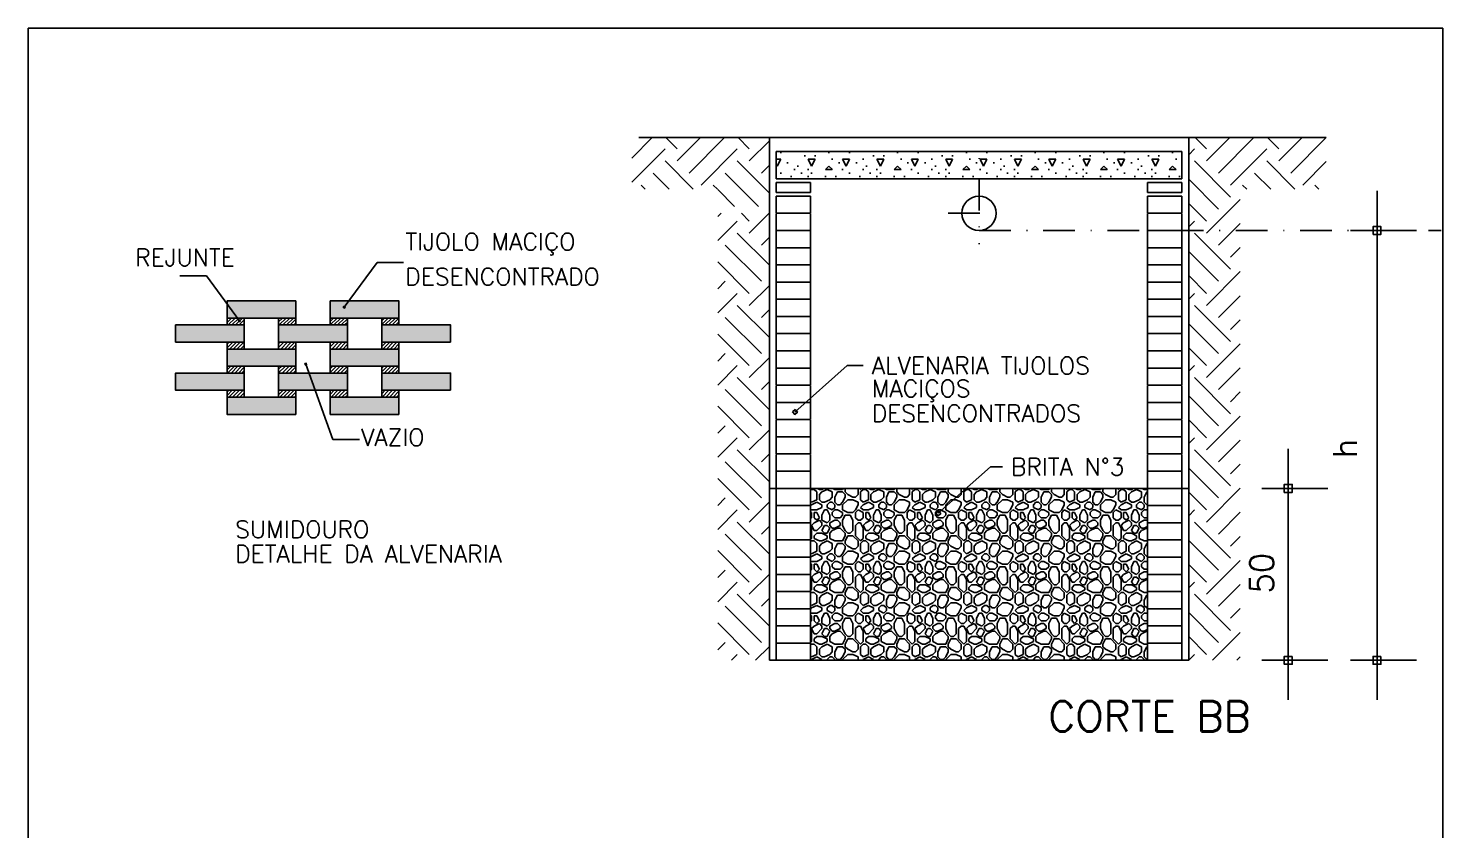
# Model space of a CAD drawing. Extents: x -2132 to -1330, y 3465 to 3713.
# Drawn here: x -1923 to -1744.6, y 3611.9 to 3713 of the extents above; entities that cross this region are included whole.
import ezdxf
from ezdxf.enums import TextEntityAlignment as Align

# ---------------------------------------------------------------- set-up
doc = ezdxf.new("R2010")
doc.units = 0
doc.header["$LTSCALE"] = 8
doc.header["$MEASUREMENT"] = 0
doc.linetypes.add('DASHDOT', pattern=[1, 0.5, -0.25, 0, -0.25])
doc.layers.get('0').update_dxf_attribs({"linetype": 'CONTINUOUS'})
doc.layers.get('DEFPOINTS').update_dxf_attribs({"linetype": 'CONTINUOUS'})
for name, color, linetype in [('EIXOS', 4, 'DASHDOT'), ('ESPEC', 2, 'CONTINUOUS'), ('ESTRUT', 12, 'CONTINUOUS'), ('HACHURA', 13, 'CONTINUOUS'), ('LINHAS', 7, 'CONTINUOUS'), ('LINVISTA', 13, 'CONTINUOUS'), ('PAREDE', 6, 'CONTINUOUS'), ('REG120-160', 4, 'CONTINUOUS'), ('SOLIDO', 254, 'CONTINUOUS'), ('TERRENO', 4, 'CONTINUOUS')]:
    doc.layers.add(name, color=color, linetype=linetype)
doc.styles.add('REGUA140', font='simplex.shx')
doc.styles.add('REGUA80', font='simplex.shx')
pattern_1 = [(45, (-2450.59286, 2118.67114), (-0.229985066, 0.229985066), [])]

# ---------------------------------------------------------------- blocks, each defined once
blk = doc.blocks.new('INDPONTO')
at = {"color": 4, "linetype": 'ByBlock'}
blk.add_lwpolyline([(-0.2, 0.2), (0.2, 0.2), (0.2, -0.2), (-0.2, -0.2)], close=True, dxfattribs=at)
blk = doc.blocks.new('COTAPT')
at = {"color": 0, "linetype": 'ByBlock'}
blk.add_line((0, 0), (200, 0), dxfattribs=at)
at = {"color": 6, "linetype": 'ByBlock'}
blk.add_lwpolyline([(-20, 20), (20, 20), (20, -20), (-20, -20)], close=True, dxfattribs=at)

msp = doc.modelspace()

# ---------------------------------------------------------------- hatches: boundary and pattern name
at = {"layer": 'HACHURA'}
h = msp.add_hatch(dxfattribs=at)
h.set_pattern_fill('SOLO1', color=256, scale=15.17824, style=0)
h.set_pattern_definition([(45, (-2077.98, 2475.898), (8e-16, 9.106944), [6.43958, -6.43958]), (45, (-2076.462, 2474.38), (8e-16, 9.106944), [6.43958, -6.43958]), (45, (-2074.944, 2472.8625), (8e-16, 9.106944), [6.43958, -6.43958]), (315, (-2073.4264, 2472.8625), (9.106944, -3e-15), [6.43958, -6.43958]), (315, (-2071.9085, 2474.38), (9.106944, -3e-15), [6.43958, -6.43958]), (315, (-2070.391, 2475.898), (9.106944, -3e-15), [6.43958, -6.43958])])
h.paths.add_polyline_path([(-1846.906, 3699.177), (-1846.906, 3692.672), (-1836.064, 3692.672), (-1836.064, 3690.503), (-1829.559, 3690.503), (-1829.559, 3699.177)])
h.paths.add_polyline_path([(-1829.559, 3689.636), (-1836.064, 3689.636), (-1836.064, 3633.26), (-1829.559, 3633.26)])
h = msp.add_hatch(dxfattribs=at)
h.set_pattern_fill('SOLO1', color=256, scale=15.17824, style=0)
h.set_pattern_definition([(45, (-2120.479, 2475.898), (8e-16, 9.106944), [6.43958, -6.43958]), (45, (-2118.961, 2474.38), (8e-16, 9.106944), [6.43958, -6.43958]), (45, (-2117.443, 2472.8625), (8e-16, 9.106944), [6.43958, -6.43958]), (315, (-2115.9254, 2472.8625), (9.106944, -3e-15), [6.43958, -6.43958]), (315, (-2114.4076, 2474.38), (9.106944, -3e-15), [6.43958, -6.43958]), (315, (-2112.89, 2475.898), (9.106944, -3e-15), [6.43958, -6.43958])])
h.paths.add_polyline_path([(-1759.306, 3692.672), (-1770.147, 3692.672), (-1770.147, 3633.26), (-1776.652, 3633.26), (-1776.652, 3699.177), (-1759.306, 3699.177)])
h = msp.add_hatch(dxfattribs=at)
h.set_pattern_fill('CONCRETO', color=256, scale=8.67328, style=0)
h.set_pattern_definition([(45, (-2232.7394, 2469.61), (0, 8.67332), [1.226575, -2.453237, 0.613288, -3.679726, 1.226575, -3.066469]), (135, (-2227.102, 2470.0436), (-8.67332, 0), [1.226584, -1.839863, 0.613288, -3.066438, 1.226584, -4.293114]), (63.43495, (-2234.0404, 2468.309), (4e-10, 8.67328), [0.969673, -3.878691, 0.969673, -3.878986]), (116.56505, (-2234.0404, 2468.309), (-3e-09, 8.67328), [0.969673, -3.878691, 0.969673, -3.878986]), (0, (-2234.04, 2469.176), (0, 8.67328), [0.433664, -3.469312, 0.867328, -3.469312, 0.433664]), (0, (-2234.04, 2470.477), (0, 8.67328), [-1.300992, 0.867328, -3.469312, 0, -3.035648, 0]), (0, (-2234.04, 2470.911), (0, 8.67328), [-3.469312, 0, -2.601984, 0.867328, -1.734656, 0]), (0, (-2234.04, 2472.212), (0, 8.67328), [-1.734656, 0, -2.16832, 0.867328, -3.902976, 0]), (0, (-2234.04, 2473.513), (0, 8.67328), [-1.734656, 0.867328, -3.469312, 0.867328, -1.734656, 0]), (0, (-2234.04, 2475.681), (0, 8.67328), [-1.300992, 0.867328, -1.734656, 0, -4.770304, 0]), (0, (-2234.04, 2476.115), (0, 8.67328), [-1.734656, 0, -5.203968, 0.867328, -0.867328, 0]), (90, (-2233.607, 2470.044), (-8.67328, 5e-16), [-2.601984, 0, -2.601984, 0, -3.469312, 0]), (90, (-2232.739, 2468.309), (-8.67328, 5e-16), [-1.300992, 0.867328, -3.469312, 0, -3.035648, 0]), (90, (-2231.872, 2468.309), (-8.67328, 5e-16), [-3.469312, 0, -3.035648, 0.867328, -1.300992, 0]), (90, (-2227.102, 2468.309), (-8.67328, 5e-16), [-1.734656, 0.867328, -4.33664, 0.867328, -0.867328, 0]), (90, (-2233.173, 2469.176), (-8.67328, 5e-16), [-2.601984, 0, -3.035648, 0, -3.035648, 0]), (90, (-2232.306, 2469.176), (-8.67328, 5e-16), [-2.16832, 0, -4.770304, 0, -1.734656, 0]), (90, (-2231.438, 2469.61), (-8.67328, 5e-16), [-4.33664, 0, -1.300992, 0, -3.035648, 0]), (90, (-2231.005, 2468.743), (-8.67328, 5e-16), [-3.902976, 0, -1.734656, 0, -2.16832, 0]), (90, (-2230.137, 2470.044), (-8.67328, 5e-16), [-3.469312, 0, -1.300992, 0, -3.469312, 0]), (90, (-2229.704, 2470.477), (-8.67328, 5e-16), [-3.902976, 0, -1.734656, 0, -3.035648, 0]), (90, (-2229.27, 2468.309), (-8.67328, 5e-16), [-5.203968, 0, -2.16832, 0, -1.300992, 0]), (90, (-2228.836, 2469.61), (-8.67328, 5e-16), [-1.734656, 0, -3.469312, 0, -3.469312, 0]), (90, (-2228.403, 2469.176), (-8.67328, 5e-16), [-3.902976, 0, -2.16832, 0, -2.601984, 0]), (90, (-2227.969, 2468.743), (-8.67328, 5e-16), [-3.469312, 0, -2.601984, 0, -2.601984, 0]), (90, (-2227.102, 2469.176), (-8.67328, 5e-16), [-2.601984, 0, -2.601984, 0, -3.469312, 0]), (90, (-2226.2344, 2469.61), (-8.67328, 5e-16), [-3.469312, 0, -1.734656, 0, -3.469312, 0]), (90, (-2225.801, 2470.044), (-8.67328, 5e-16), [-1.300992, 0, -5.203968, 0, -2.16832, 0])])
h.paths.add_polyline_path([(-1777.519, 3693.973), (-1777.519, 3697.442), (-1828.692, 3697.442), (-1828.692, 3693.973)])
h = msp.add_hatch(dxfattribs=at)
h.set_pattern_fill('_U', color=256, scale=0.325248, angle=45, style=0, pattern_type=0)
h.set_pattern_definition(pattern_1)
h.paths.add_polyline_path([(-1895.798, 3675.553), (-1895.798, 3676.42), (-1897.967, 3676.42), (-1897.967, 3675.553)])
h = msp.add_hatch(dxfattribs=at)
h.set_pattern_fill('_U', color=256, scale=0.325248, angle=45, style=0, pattern_type=0)
h.set_pattern_definition(pattern_1)
h.paths.add_polyline_path([(-1891.462, 3675.553), (-1889.293, 3675.553), (-1889.293, 3676.42), (-1891.462, 3676.42)])
h = msp.add_hatch(dxfattribs=at)
h.set_pattern_fill('_U', color=256, scale=0.325248, angle=45, style=0, pattern_type=0)
h.set_pattern_definition(pattern_1)
h.paths.add_polyline_path([(-1882.789, 3675.553), (-1882.789, 3676.42), (-1884.957, 3676.42), (-1884.957, 3675.553)])
h = msp.add_hatch(dxfattribs=at)
h.set_pattern_fill('_U', color=256, scale=0.325248, angle=45, style=0, pattern_type=0)
h.set_pattern_definition(pattern_1)
h.paths.add_polyline_path([(-1876.284, 3675.553), (-1876.284, 3676.42), (-1878.452, 3676.42), (-1878.452, 3675.553)])
h = msp.add_hatch(dxfattribs=at)
h.set_pattern_fill('_U', color=256, scale=0.325248, angle=45, style=0, pattern_type=0)
h.set_pattern_definition(pattern_1)
h.paths.add_polyline_path([(-1895.798, 3672.517), (-1895.798, 3673.385), (-1897.967, 3673.385), (-1897.967, 3672.517)])
h = msp.add_hatch(dxfattribs=at)
h.set_pattern_fill('_U', color=256, scale=0.325248, angle=45, style=0, pattern_type=0)
h.set_pattern_definition(pattern_1)
h.paths.add_polyline_path([(-1889.293, 3672.517), (-1889.293, 3673.385), (-1891.462, 3673.385), (-1891.462, 3672.517)])
h = msp.add_hatch(dxfattribs=at)
h.set_pattern_fill('_U', color=256, scale=0.325248, angle=45, style=0, pattern_type=0)
h.set_pattern_definition(pattern_1)
h.paths.add_polyline_path([(-1882.789, 3672.517), (-1882.789, 3673.385), (-1884.957, 3673.385), (-1884.957, 3672.517)])
h = msp.add_hatch(dxfattribs=at)
h.set_pattern_fill('_U', color=256, scale=0.325248, angle=45, style=0, pattern_type=0)
h.set_pattern_definition(pattern_1)
h.paths.add_polyline_path([(-1876.284, 3672.517), (-1876.284, 3673.385), (-1878.452, 3673.385), (-1878.452, 3672.517)])
h = msp.add_hatch(dxfattribs=at)
h.set_pattern_fill('_U', color=256, scale=0.325248, angle=45, style=0, pattern_type=0)
h.set_pattern_definition(pattern_1)
h.paths.add_polyline_path([(-1895.798, 3669.482), (-1895.798, 3670.349), (-1897.967, 3670.349), (-1897.967, 3669.482)])
h = msp.add_hatch(dxfattribs=at)
h.set_pattern_fill('_U', color=256, scale=0.325248, angle=45, style=0, pattern_type=0)
h.set_pattern_definition(pattern_1)
h.paths.add_polyline_path([(-1889.293, 3669.482), (-1889.293, 3670.349), (-1891.462, 3670.349), (-1891.462, 3669.482)])
h = msp.add_hatch(dxfattribs=at)
h.set_pattern_fill('_U', color=256, scale=0.325248, angle=45, style=0, pattern_type=0)
h.set_pattern_definition(pattern_1)
h.paths.add_polyline_path([(-1882.789, 3669.482), (-1882.789, 3670.349), (-1884.957, 3670.349), (-1884.957, 3669.482)])
h = msp.add_hatch(dxfattribs=at)
h.set_pattern_fill('_U', color=256, scale=0.325248, angle=45, style=0, pattern_type=0)
h.set_pattern_definition(pattern_1)
h.paths.add_polyline_path([(-1876.284, 3669.482), (-1876.284, 3670.349), (-1878.452, 3670.349), (-1878.452, 3669.482)])
h = msp.add_hatch(dxfattribs=at)
h.set_pattern_fill('_U', color=256, scale=0.325248, angle=45, style=0, pattern_type=0)
h.set_pattern_definition(pattern_1)
h.paths.add_polyline_path([(-1895.798, 3666.446), (-1895.798, 3667.313), (-1897.967, 3667.313), (-1897.967, 3666.446)])
h = msp.add_hatch(dxfattribs=at)
h.set_pattern_fill('_U', color=256, scale=0.325248, angle=45, style=0, pattern_type=0)
h.set_pattern_definition(pattern_1)
h.paths.add_polyline_path([(-1889.293, 3666.446), (-1889.293, 3667.313), (-1891.462, 3667.313), (-1891.462, 3666.446)])
h = msp.add_hatch(dxfattribs=at)
h.set_pattern_fill('_U', color=256, scale=0.325248, angle=45, style=0, pattern_type=0)
h.set_pattern_definition(pattern_1)
h.paths.add_polyline_path([(-1882.789, 3666.446), (-1882.789, 3667.313), (-1884.957, 3667.313), (-1884.957, 3666.446)])
h = msp.add_hatch(dxfattribs=at)
h.set_pattern_fill('_U', color=256, scale=0.325248, angle=45, style=0, pattern_type=0)
h.set_pattern_definition(pattern_1)
h.paths.add_polyline_path([(-1876.284, 3666.446), (-1876.284, 3667.313), (-1878.452, 3667.313), (-1878.452, 3666.446)])
h = msp.add_hatch(dxfattribs=at)
h.set_pattern_fill('AGREGADO', color=256, scale=6.50496, style=0)
h.set_pattern_definition([(0, (-2234.0404, 2468.309), (6.50496, 6.50496), [0.650496, -0.975744, 0.325248, -0.975744, 0.325248, -3.25248]), (0, (-2230.788, 2468.9595), (6.50496, 6.50496), [0.325248, -6.179712]), (0, (-2232.7394, 2469.285), (6.50496, 6.50496), [0.325248, -0.650496, 0.325248, -5.203968]), (0, (-2229.487, 2469.61), (6.50496, 6.50496), [0.650496, -5.854464]), (0, (-2228.8364, 2469.935), (6.50496, 6.50496), [0.325248, -6.179712]), (0, (-2230.788, 2470.586), (6.50496, 6.50496), [0.650496, -5.854464]), (0, (-2234.0404, 2470.911), (6.50496, 6.50496), [0.325248, -0.650496, 0.325248, -1.62624, 0.975744, -2.601984]), (0, (-2229.487, 2471.5615), (6.50496, 6.50496), [0.650496, -5.854464]), (0, (-2233.39, 2471.887), (6.50496, 6.50496), [0.650496, -0.325248, 0.325248, -2.601984, 0.325248, -2.276736]), (0, (-2233.715, 2472.212), (6.50496, 6.50496), [0.325248, -6.179712]), (0, (-2231.4384, 2472.537), (6.50496, 6.50496), [0.325248, -0.325248, 0.325248, -5.529216]), (0, (-2232.414, 2472.8625), (6.50496, 6.50496), [0.325248, -6.179712]), (0, (-2228.186, 2473.188), (6.50496, 6.50496), [0.325248, -6.179712]), (0, (-2231.113, 2473.513), (6.50496, 6.50496), [0.325248, -2.601984, 0.325248, -3.25248]), (0, (-2231.113, 2473.838), (6.50496, 6.50496), [0.650496, -5.854464]), (0, (-2229.812, 2474.1635), (6.50496, 6.50496), [0.650496, -5.854464]), (0, (-2233.715, 2474.489), (6.50496, 6.50496), [0.325248, -3.902976, 0.650496, -1.62624]), (90, (-2234.0404, 2471.236), (-6.50496, 6.50496), [1.300992, -1.300992, 0.650496, -3.25248]), (90, (-2233.715, 2471.236), (-6.50496, 6.50496), [0.325248, -2.276736, 0.650496, -3.25248]), (90, (-2233.39, 2469.61), (-6.50496, 6.50496), [0.975744, -5.529216]), (90, (-2233.0647, 2469.61), (-6.50496, 6.50496), [0.650496, -5.854464]), (90, (-2232.7394, 2468.634), (-6.50496, 6.50496), [0.325248, -3.902976, 0.325248, -0.325248, 0.650496, -0.975744]), (90, (-2232.089, 2468.634), (-6.50496, 6.50496), [0.325248, -2.276736, 0.325248, -3.577728]), (90, (-2231.7637, 2471.236), (-6.50496, 6.50496), [0.650496, -0.975744, 0.325248, -0.325248, 0.650496, -3.577728]), (90, (-2231.4384, 2469.935), (-6.50496, 6.50496), [0.650496, -3.577728, 0.325248, -1.951488]), (90, (-2231.113, 2468.634), (-6.50496, 6.50496), [0.325248, -0.325248, 0.650496, -5.203968]), (90, (-2230.4627, 2472.8625), (-6.50496, 6.50496), [0.325248, -6.179712]), (90, (-2230.1374, 2472.8625), (-6.50496, 6.50496), [0.650496, -0.650496, 0.325248, -0.325248, 0.650496, -3.902976]), (90, (-2229.812, 2469.935), (-6.50496, 6.50496), [0.325248, -0.325248, 0.325248, -0.650496, 0.325248, -4.553472]), (90, (-2228.8364, 2472.212), (-6.50496, 6.50496), [1.300992, -5.203968]), (90, (-2228.511, 2471.5615), (-6.50496, 6.50496), [1.300992, -0.975744, 0.650496, -3.577728]), (90, (-2228.186, 2468.9595), (-6.50496, 6.50496), [0.325248, -0.975744, 0.650496, -4.553472]), (90, (-2227.861, 2469.61), (-6.50496, 6.50496), [0.975744, -5.529216]), (45, (-2231.4384, 2468.309), (4e-16, 6.50496), [0.459966, -8.739437]), (45, (-2227.8607, 2468.6342), (4e-16, 6.50496), [0.459966, -7.819505, 0.459966, -0.459966]), (45, (-2232.089, 2468.9595), (4e-16, 6.50496), [0.459966, -3.679726, 0.459966, -4.599745]), (45, (-2230.4627, 2468.9595), (4e-16, 6.50496), [0.459966, -7.35954, 0.459966, -0.919931]), (45, (-2230.1374, 2468.9595), (4e-16, 6.50496), [0.919931, -3.679726, 0.919931, -3.679814]), (45, (-2231.7637, 2469.61), (4e-16, 6.50496), [0.459901, -4.139757, 0.459901, -0.459901, 0.459901, -3.220043]), (45, (-2228.511, 2469.9352), (4e-16, 6.50496), [0.459966, -0.459966, 0.459966, -7.819505]), (45, (-2233.0647, 2470.2605), (4e-16, 6.50496), [0.459966, -5.519589, 0.459966, -2.759883]), (45, (-2227.8607, 2470.911), (4e-16, 6.50496), [0.459901, -0.459901, 0.459901, -1.839863, 0.459901, -5.519937]), (45, (-2231.7637, 2471.8867), (4e-16, 6.50496), [0.459966, -8.739437]), (45, (-2233.39, 2472.212), (4e-16, 6.50496), [0.919938, -8.279465]), (45, (-2234.0404, 2472.8625), (4e-16, 6.50496), [0.459966, -0.459966, 0.459966, -7.819505]), (45, (-2230.4627, 2473.838), (4e-16, 6.50496), [0.459966, -8.739437]), (45, (-2228.511, 2474.4887), (4e-16, 6.50496), [0.459966, -8.739437]), (135, (-2231.113, 2468.9595), (4e-16, 6.50496), [0.459966, -8.739437]), (135, (-2230.788, 2468.9595), (4e-16, 6.50496), [0.459966, -8.739437]), (135, (-2232.7394, 2469.2847), (4e-16, 6.50496), [0.459966, -1.839863, 0.919931, -5.979643]), (135, (-2234.0404, 2469.2847), (4e-16, 6.50496), [0.459966, -8.739437]), (135, (-2229.812, 2470.2605), (4e-16, 6.50496), [0.459966, -3.679761, 0.459966, -4.59971]), (135, (-2229.487, 2470.2605), (4e-16, 6.50496), [0.459901, -2.760055, 0.459901, -2.759404, 0.459901, -2.300242]), (135, (-2233.39, 2470.5857), (4e-16, 6.50496), [0.459966, -8.739437]), (135, (-2228.186, 2470.911), (4e-16, 6.50496), [0.919801, -2.299829, 0.459901, -0.459901, 0.459901, -4.600071]), (135, (-2232.414, 2471.8867), (4e-16, 6.50496), [0.459966, -8.739437]), (135, (-2229.812, 2471.8867), (4e-16, 6.50496), [0.919938, -8.279465]), (135, (-2229.487, 2471.8867), (4e-16, 6.50496), [0.459966, -8.739437]), (135, (-2231.4384, 2472.537), (4e-16, 6.50496), [0.459966, -8.739437]), (135, (-2233.39, 2473.513), (4e-16, 6.50496), [0.459966, -8.739437]), (135, (-2228.186, 2473.513), (4e-16, 6.50496), [0.459966, -8.739437]), (26.56505, (-2233.39, 2468.309), (6.50496, 3e-09), [0.727255, -13.818278]), (26.56505, (-2234.0404, 2468.9595), (6.50496, 3e-09), [0.727255, -13.818278]), (26.56505, (-2234.0404, 2469.2847), (6.50496, 3e-09), [0.727255, -13.818278]), (26.56505, (-2232.4142, 2469.2847), (6.50496, 3e-09), [0.727255, -13.818278]), (26.56505, (-2232.7394, 2470.5857), (6.50496, 3e-09), [0.727255, -13.818278]), (26.56505, (-2232.7394, 2470.911), (6.50496, 3e-09), [0.727255, -13.818278]), (26.56505, (-2231.4384, 2472.212), (6.50496, 3e-09), [0.727255, -13.818278]), (26.56505, (-2231.1132, 2472.5372), (6.50496, 3e-09), [0.727255, -13.818278]), (26.56505, (-2233.7151, 2473.1877), (6.50496, 3e-09), [0.727255, -13.818278]), (26.56505, (-2231.7637, 2473.1877), (6.50496, 3e-09), [0.727255, -13.818278]), (63.43495, (-2228.5112, 2468.309), (3e-10, 6.50496), [0.727255, -13.818278]), (63.43495, (-2230.1374, 2469.2847), (3e-10, 6.50496), [0.727255, -13.818278]), (63.43495, (-2231.1132, 2469.9352), (3e-10, 6.50496), [0.727255, -13.818278]), (63.43495, (-2230.1374, 2470.911), (3e-10, 6.50496), [0.727255, -13.818278]), (63.43495, (-2229.8122, 2470.911), (3e-10, 6.50496), [0.727255, -13.818278]), (63.43495, (-2232.089, 2471.8867), (3e-10, 6.50496), [0.727255, -13.818278]), (63.43495, (-2232.7394, 2472.212), (3e-10, 6.50496), [0.727255, -13.818278]), (63.43495, (-2230.1374, 2473.513), (3e-10, 6.50496), [0.727255, -13.818278]), (63.43495, (-2232.7394, 2474.1635), (3e-10, 6.50496), [0.727255, -13.818278]), (116.56505, (-2233.7151, 2472.212), (-3e-09, 6.50496), [0.727255, -13.818278]), (116.56505, (-2229.8122, 2472.212), (-3e-09, 6.50496), [0.727255, -13.818278]), (116.56505, (-2234.0404, 2472.5372), (-3e-09, 6.50496), [0.727255, -13.818278]), (116.56505, (-2228.8364, 2473.513), (-3e-09, 6.50496), [0.727255, -13.818278]), (116.56505, (-2233.0647, 2473.8382), (-3e-09, 6.50496), [0.727255, -13.818278]), (116.56505, (-2231.7637, 2474.1635), (-3e-09, 6.50496), [0.727255, -13.818278]), (153.43495, (-2231.4384, 2468.309), (-6.50496, 3e-09), [0.727255, -13.818278]), (153.43495, (-2232.7394, 2468.9595), (-6.50496, 3e-09), [0.727255, -13.818278]), (153.43495, (-2228.186, 2469.2847), (-6.50496, 3e-09), [0.727255, -13.818278]), (153.43495, (-2228.8364, 2469.9352), (-6.50496, 3e-09), [0.727255, -13.818278]), (153.43495, (-2231.4384, 2470.5857), (-6.50496, 3e-09), [0.727255, -13.818278]), (153.43495, (-2233.0647, 2470.911), (-6.50496, 3e-09), [0.727255, -13.818278]), (153.43495, (-2231.1132, 2470.911), (-6.50496, 3e-09), [0.727255, -13.818278]), (153.43495, (-2232.089, 2471.5615), (-6.50496, 3e-09), [0.727255, -13.818278]), (153.43495, (-2232.089, 2473.1877), (-6.50496, 3e-09), [0.727255, -13.818278]), (153.43495, (-2234.0404, 2474.4887), (-6.50496, 3e-09), [0.727255, -13.818278]), (153.43495, (-2230.1374, 2474.4887), (-6.50496, 3e-09), [0.727255, -13.818278]), (153.43495, (-2229.487, 2474.4887), (-6.50496, 3e-09), [0.727255, -13.818278])])
h.paths.add_polyline_path([(-1824.355, 3639.765), (-1824.355, 3637.596), (-1824.355, 3635.428), (-1824.355, 3633.26), (-1781.856, 3633.26), (-1781.856, 3635.428), (-1781.856, 3637.596), (-1781.856, 3639.765), (-1781.856, 3641.933), (-1781.856, 3644.101), (-1781.856, 3646.27), (-1781.856, 3648.438), (-1781.856, 3650.606), (-1781.856, 3652.775), (-1781.856, 3654.943), (-1804.711, 3654.943), (-1808.08, 3651.95), (-1807.937, 3651.788), (-1808.261, 3651.5), (-1808.549, 3651.824), (-1808.224, 3652.112), (-1808.08, 3651.95), (-1804.711, 3654.943), (-1824.355, 3654.943), (-1824.355, 3652.712), (-1824.355, 3650.606), (-1824.355, 3648.438), (-1824.355, 3646.27), (-1824.355, 3644.101), (-1824.355, 3641.933)])
at = {"layer": 'SOLIDO'}
for points in [[(-1889.293, 3676.42), (-1897.967, 3676.42), (-1897.967, 3678.589), (-1889.293, 3678.589)], [(-1876.284, 3676.42), (-1884.957, 3676.42), (-1884.957, 3678.589), (-1876.284, 3678.589)], [(-1895.798, 3673.385), (-1904.472, 3673.385), (-1904.472, 3675.553), (-1895.798, 3675.553)], [(-1882.789, 3673.385), (-1891.462, 3673.385), (-1891.462, 3675.553), (-1882.789, 3675.553)], [(-1869.779, 3673.385), (-1878.452, 3673.385), (-1878.452, 3675.553), (-1869.779, 3675.553)], [(-1889.293, 3670.349), (-1897.967, 3670.349), (-1897.967, 3672.517), (-1889.293, 3672.517)], [(-1876.284, 3670.349), (-1884.957, 3670.349), (-1884.957, 3672.517), (-1876.284, 3672.517)], [(-1895.798, 3667.313), (-1904.472, 3667.313), (-1904.472, 3669.482), (-1895.798, 3669.482)], [(-1882.789, 3667.313), (-1891.462, 3667.313), (-1891.462, 3669.482), (-1882.789, 3669.482)], [(-1869.779, 3667.313), (-1878.452, 3667.313), (-1878.452, 3669.482), (-1869.779, 3669.482)], [(-1889.293, 3664.278), (-1897.967, 3664.278), (-1897.967, 3666.446), (-1889.293, 3666.446)], [(-1876.284, 3664.278), (-1884.957, 3664.278), (-1884.957, 3666.446), (-1876.284, 3666.446)]]:
    msp.add_hatch(color=256, dxfattribs=at).paths.add_polyline_path(points)

# ---------------------------------------------------------------- linework, layer by layer
for p, q in [((-1829.559, 3699.177), (-1776.652, 3699.177)), ((-1829.559, 3633.26), (-1776.652, 3633.26))]:
    msp.add_line(p, q)
at = {"color": 0, "linetype": 'ByBlock'}
for p, q in [((-1756.242, 3687.468), (-1747.901, 3687.468)), ((-1752.901, 3633.285), (-1752.901, 3687.443)), ((-1767.44, 3654.943), (-1759.098, 3654.943)), ((-1764.098, 3633.285), (-1764.098, 3654.918)), ((-1767.44, 3633.26), (-1759.098, 3633.26)), ((-1756.242, 3633.26), (-1747.901, 3633.26))]:
    msp.add_line(p, q, dxfattribs=at)
msp.add_circle((-1803.106, 3689.636), 2.168)
at = {"layer": 'DEFPOINTS', "color": 0, "linetype": 'ByBlock'}
for p in [(-1763.742, 3687.468), (-1752.901, 3687.468), (-1774.94, 3654.943), (-1764.098, 3654.943), (-1774.94, 3633.26), (-1763.742, 3633.26)]:
    msp.add_point(p, dxfattribs=at)
at = {"layer": 'EIXOS'}
for p, q in [((-1803.106, 3696.581), (-1803.106, 3696.504)), ((-1803.106, 3693.973), (-1803.106, 3685.733)), ((-1807.009, 3689.636), (-1799.203, 3689.636)), ((-1803.106, 3687.468), (-1744.825, 3687.468))]:
    msp.add_line(p, q, dxfattribs=at)
at = {"layer": 'ESPEC'}
for p, q in [((-1883.194, 3677.778), (-1879.051, 3683.443)), ((-1879.051, 3683.443), (-1875.693, 3683.443)), ((-1900.563, 3681.739), (-1903.92, 3681.739)), ((-1896.419, 3676.074), (-1900.563, 3681.739)), ((-1888.047, 3670.613), (-1884.626, 3661.09)), ((-1826.33, 3664.569), (-1819.73, 3670.432)), ((-1819.73, 3670.432), (-1817.713, 3670.432)), ((-1884.626, 3661.09), (-1881.268, 3661.09)), ((-1808.243, 3651.806), (-1801.642, 3657.668)), ((-1801.642, 3657.668), (-1800.159, 3657.668))]:
    msp.add_line(p, q, dxfattribs=at)
at = {"layer": 'ESTRUT'}
for p, q in [((-1828.692, 3693.973), (-1828.692, 3697.442)), ((-1828.692, 3697.442), (-1777.519, 3697.442)), ((-1777.519, 3693.973), (-1777.519, 3697.442)), ((-1828.692, 3693.973), (-1777.519, 3693.973))]:
    msp.add_line(p, q, dxfattribs=at)
at = {"layer": 'LINHAS'}
for points in [[(-1897.967, 3675.553), (-1895.798, 3675.553), (-1895.798, 3676.42), (-1897.967, 3676.42)], [(-1891.462, 3675.553), (-1889.293, 3675.553), (-1889.293, 3676.42), (-1891.462, 3676.42)], [(-1884.957, 3675.553), (-1882.789, 3675.553), (-1882.789, 3676.42), (-1884.957, 3676.42)], [(-1878.452, 3675.553), (-1876.284, 3675.553), (-1876.284, 3676.42), (-1878.452, 3676.42)], [(-1897.967, 3672.517), (-1895.798, 3672.517), (-1895.798, 3673.385), (-1897.967, 3673.385)], [(-1891.462, 3672.517), (-1889.293, 3672.517), (-1889.293, 3673.385), (-1891.462, 3673.385)], [(-1884.957, 3672.517), (-1882.789, 3672.517), (-1882.789, 3673.385), (-1884.957, 3673.385)], [(-1878.452, 3672.517), (-1876.284, 3672.517), (-1876.284, 3673.385), (-1878.452, 3673.385)], [(-1897.967, 3669.482), (-1895.798, 3669.482), (-1895.798, 3670.349), (-1897.967, 3670.349)], [(-1891.462, 3669.482), (-1889.293, 3669.482), (-1889.293, 3670.349), (-1891.462, 3670.349)], [(-1884.957, 3669.482), (-1882.789, 3669.482), (-1882.789, 3670.349), (-1884.957, 3670.349)], [(-1878.452, 3669.482), (-1876.284, 3669.482), (-1876.284, 3670.349), (-1878.452, 3670.349)], [(-1897.967, 3666.446), (-1895.798, 3666.446), (-1895.798, 3667.313), (-1897.967, 3667.313)], [(-1891.462, 3666.446), (-1889.293, 3666.446), (-1889.293, 3667.313), (-1891.462, 3667.313)], [(-1884.957, 3666.446), (-1882.789, 3666.446), (-1882.789, 3667.313), (-1884.957, 3667.313)], [(-1878.452, 3666.446), (-1876.284, 3666.446), (-1876.284, 3667.313), (-1878.452, 3667.313)]]:
    msp.add_lwpolyline(points, close=True, dxfattribs=at)
at = {"layer": 'LINVISTA'}
for p, q in [((-1828.692, 3687.405), (-1828.692, 3689.574)), ((-1824.355, 3687.405), (-1824.355, 3689.574)), ((-1781.856, 3687.405), (-1781.856, 3689.574)), ((-1777.519, 3687.405), (-1777.519, 3689.574)), ((-1828.692, 3683.069), (-1828.692, 3685.237)), ((-1824.355, 3683.069), (-1824.355, 3685.237)), ((-1781.856, 3683.069), (-1781.856, 3685.237)), ((-1777.519, 3683.069), (-1777.519, 3685.237)), ((-1828.692, 3678.732), (-1828.692, 3680.9)), ((-1824.355, 3678.732), (-1824.355, 3680.9)), ((-1781.856, 3678.732), (-1781.856, 3680.9)), ((-1777.519, 3678.732), (-1777.519, 3680.9)), ((-1828.692, 3674.458), (-1828.692, 3676.626)), ((-1824.355, 3674.458), (-1824.355, 3676.626)), ((-1781.856, 3674.458), (-1781.856, 3676.626)), ((-1777.519, 3674.458), (-1777.519, 3676.626)), ((-1828.692, 3670.121), (-1828.692, 3672.29)), ((-1824.355, 3670.121), (-1824.355, 3672.29)), ((-1781.856, 3670.121), (-1781.856, 3672.29)), ((-1777.519, 3670.121), (-1777.519, 3672.29)), ((-1828.692, 3665.722), (-1828.692, 3667.89)), ((-1824.355, 3665.722), (-1824.355, 3667.89)), ((-1781.856, 3665.722), (-1781.856, 3667.89)), ((-1777.519, 3665.722), (-1777.519, 3667.89)), ((-1828.692, 3661.385), (-1828.692, 3663.554)), ((-1824.355, 3661.385), (-1824.355, 3663.554)), ((-1781.856, 3661.385), (-1781.856, 3663.554)), ((-1777.519, 3661.385), (-1777.519, 3663.554)), ((-1828.692, 3657.049), (-1828.692, 3659.217)), ((-1824.355, 3657.049), (-1824.355, 3659.217)), ((-1781.856, 3657.049), (-1781.856, 3659.217)), ((-1777.519, 3657.049), (-1777.519, 3659.217)), ((-1829.559, 3654.943), (-1776.652, 3654.943)), ((-1828.692, 3652.712), (-1828.692, 3654.88)), ((-1824.355, 3652.712), (-1824.355, 3654.88)), ((-1781.856, 3652.712), (-1781.856, 3654.88)), ((-1777.519, 3652.712), (-1777.519, 3654.88)), ((-1828.692, 3648.438), (-1828.692, 3650.606)), ((-1824.355, 3648.438), (-1824.355, 3650.606)), ((-1781.856, 3648.438), (-1781.856, 3650.606)), ((-1777.519, 3648.438), (-1777.519, 3650.606)), ((-1828.692, 3644.101), (-1828.692, 3646.27)), ((-1824.355, 3644.101), (-1824.355, 3646.27)), ((-1781.856, 3644.101), (-1781.856, 3646.27)), ((-1777.519, 3644.101), (-1777.519, 3646.27)), ((-1828.692, 3639.765), (-1828.692, 3641.933)), ((-1824.355, 3639.765), (-1824.355, 3641.933)), ((-1781.856, 3639.765), (-1781.856, 3641.933)), ((-1777.519, 3639.765), (-1777.519, 3641.933)), ((-1828.692, 3635.428), (-1828.692, 3637.596)), ((-1824.355, 3635.428), (-1824.355, 3637.596)), ((-1781.856, 3635.428), (-1781.856, 3637.596)), ((-1777.519, 3635.428), (-1777.519, 3637.596))]:
    msp.add_line(p, q, dxfattribs=at)
at = {"layer": 'PAREDE'}
for p, q in [((-1923.044, 3712.967), (-1744.614, 3712.967)), ((-1923.044, 3465.168), (-1923.044, 3712.967)), ((-1744.614, 3465.168), (-1744.614, 3712.967)), ((-1828.692, 3692.238), (-1828.692, 3693.539)), ((-1828.692, 3693.539), (-1824.355, 3693.539)), ((-1824.355, 3692.238), (-1824.355, 3693.539)), ((-1777.519, 3693.539), (-1781.856, 3693.539)), ((-1781.856, 3692.238), (-1781.856, 3693.539)), ((-1777.519, 3692.238), (-1777.519, 3693.539)), ((-1824.355, 3692.238), (-1828.692, 3692.238)), ((-1824.355, 3691.804), (-1828.692, 3691.804)), ((-1828.692, 3689.636), (-1828.692, 3691.804)), ((-1824.355, 3689.636), (-1824.355, 3691.804)), ((-1781.856, 3692.238), (-1777.519, 3692.238)), ((-1781.856, 3689.636), (-1781.856, 3691.804)), ((-1781.856, 3691.804), (-1777.519, 3691.804)), ((-1777.519, 3689.636), (-1777.519, 3691.804)), ((-1824.355, 3689.636), (-1828.692, 3689.636)), ((-1781.856, 3689.636), (-1777.519, 3689.636)), ((-1828.692, 3685.3), (-1828.692, 3687.468)), ((-1824.355, 3687.468), (-1828.692, 3687.468)), ((-1824.355, 3685.3), (-1824.355, 3687.468)), ((-1781.856, 3687.468), (-1777.519, 3687.468)), ((-1781.856, 3685.3), (-1781.856, 3687.468)), ((-1777.519, 3685.3), (-1777.519, 3687.468)), ((-1824.355, 3685.3), (-1828.692, 3685.3)), ((-1781.856, 3685.3), (-1777.519, 3685.3)), ((-1824.355, 3683.131), (-1828.692, 3683.131)), ((-1828.692, 3680.963), (-1828.692, 3683.131)), ((-1824.355, 3680.963), (-1824.355, 3683.131)), ((-1781.856, 3683.131), (-1777.519, 3683.131)), ((-1781.856, 3680.963), (-1781.856, 3683.131)), ((-1777.519, 3680.963), (-1777.519, 3683.131)), ((-1824.355, 3680.963), (-1828.692, 3680.963)), ((-1781.856, 3680.963), (-1777.519, 3680.963)), ((-1824.355, 3678.795), (-1828.692, 3678.795)), ((-1828.692, 3676.626), (-1828.692, 3678.795)), ((-1824.355, 3676.626), (-1824.355, 3678.795)), ((-1781.856, 3676.626), (-1781.856, 3678.795)), ((-1781.856, 3678.795), (-1777.519, 3678.795)), ((-1777.519, 3676.626), (-1777.519, 3678.795)), ((-1824.355, 3676.626), (-1828.692, 3676.626)), ((-1781.856, 3676.626), (-1777.519, 3676.626)), ((-1824.355, 3674.458), (-1828.692, 3674.458)), ((-1828.692, 3672.29), (-1828.692, 3674.458)), ((-1824.355, 3672.29), (-1824.355, 3674.458)), ((-1781.856, 3674.458), (-1777.519, 3674.458)), ((-1781.856, 3672.29), (-1781.856, 3674.458)), ((-1777.519, 3672.29), (-1777.519, 3674.458)), ((-1824.355, 3672.29), (-1828.692, 3672.29)), ((-1781.856, 3672.29), (-1777.519, 3672.29)), ((-1824.355, 3670.121), (-1828.692, 3670.121)), ((-1828.692, 3667.953), (-1828.692, 3670.121)), ((-1824.355, 3667.953), (-1824.355, 3670.121)), ((-1781.856, 3670.121), (-1777.519, 3670.121)), ((-1781.856, 3667.953), (-1781.856, 3670.121)), ((-1777.519, 3667.953), (-1777.519, 3670.121)), ((-1824.355, 3667.953), (-1828.692, 3667.953)), ((-1781.856, 3667.953), (-1777.519, 3667.953)), ((-1897.967, 3666.446), (-1889.293, 3666.446)), ((-1824.355, 3665.785), (-1828.692, 3665.785)), ((-1828.692, 3663.616), (-1828.692, 3665.785)), ((-1824.355, 3663.616), (-1824.355, 3665.785)), ((-1781.856, 3663.616), (-1781.856, 3665.785)), ((-1781.856, 3665.785), (-1777.519, 3665.785)), ((-1777.519, 3663.616), (-1777.519, 3665.785)), ((-1824.355, 3663.616), (-1828.692, 3663.616)), ((-1781.856, 3663.616), (-1777.519, 3663.616)), ((-1824.355, 3661.448), (-1828.692, 3661.448)), ((-1828.692, 3659.28), (-1828.692, 3661.448)), ((-1824.355, 3659.28), (-1824.355, 3661.448)), ((-1781.856, 3659.28), (-1781.856, 3661.448)), ((-1781.856, 3661.448), (-1777.519, 3661.448)), ((-1777.519, 3659.28), (-1777.519, 3661.448)), ((-1824.355, 3659.28), (-1828.692, 3659.28)), ((-1781.856, 3659.28), (-1777.519, 3659.28)), ((-1824.355, 3657.111), (-1828.692, 3657.111)), ((-1828.692, 3654.943), (-1828.692, 3657.111)), ((-1824.355, 3654.943), (-1824.355, 3657.111)), ((-1781.856, 3657.111), (-1777.519, 3657.111)), ((-1781.856, 3654.943), (-1781.856, 3657.111)), ((-1777.519, 3654.943), (-1777.519, 3657.111)), ((-1824.355, 3654.943), (-1828.692, 3654.943)), ((-1781.856, 3654.943), (-1777.519, 3654.943)), ((-1824.355, 3652.775), (-1828.692, 3652.775)), ((-1828.692, 3650.606), (-1828.692, 3652.775)), ((-1824.355, 3650.606), (-1824.355, 3652.775)), ((-1781.856, 3650.606), (-1781.856, 3652.775)), ((-1781.856, 3652.775), (-1777.519, 3652.775)), ((-1777.519, 3650.606), (-1777.519, 3652.775)), ((-1824.355, 3650.606), (-1828.692, 3650.606)), ((-1781.856, 3650.606), (-1777.519, 3650.606)), ((-1824.355, 3648.438), (-1828.692, 3648.438)), ((-1828.692, 3646.27), (-1828.692, 3648.438)), ((-1824.355, 3646.27), (-1824.355, 3648.438)), ((-1781.856, 3648.438), (-1777.519, 3648.438)), ((-1781.856, 3646.27), (-1781.856, 3648.438)), ((-1777.519, 3646.27), (-1777.519, 3648.438)), ((-1824.355, 3646.27), (-1828.692, 3646.27)), ((-1781.856, 3646.27), (-1777.519, 3646.27)), ((-1824.355, 3644.101), (-1828.692, 3644.101)), ((-1828.692, 3641.933), (-1828.692, 3644.101)), ((-1824.355, 3641.933), (-1824.355, 3644.101)), ((-1781.856, 3644.101), (-1777.519, 3644.101)), ((-1781.856, 3641.933), (-1781.856, 3644.101)), ((-1777.519, 3641.933), (-1777.519, 3644.101)), ((-1824.355, 3641.933), (-1828.692, 3641.933)), ((-1781.856, 3641.933), (-1777.519, 3641.933)), ((-1824.355, 3639.765), (-1828.692, 3639.765)), ((-1828.692, 3637.596), (-1828.692, 3639.765)), ((-1824.355, 3637.596), (-1824.355, 3639.765)), ((-1781.856, 3637.596), (-1781.856, 3639.765)), ((-1781.856, 3639.765), (-1777.519, 3639.765)), ((-1777.519, 3637.596), (-1777.519, 3639.765)), ((-1824.355, 3637.596), (-1828.692, 3637.596)), ((-1781.856, 3637.596), (-1777.519, 3637.596)), ((-1828.692, 3633.26), (-1828.692, 3635.428)), ((-1824.355, 3635.428), (-1828.692, 3635.428)), ((-1824.355, 3633.26), (-1824.355, 3635.428)), ((-1781.856, 3635.428), (-1777.519, 3635.428)), ((-1781.856, 3633.26), (-1781.856, 3635.428)), ((-1777.519, 3633.26), (-1777.519, 3635.428)), ((-1824.355, 3633.26), (-1828.692, 3633.26)), ((-1781.856, 3633.26), (-1777.519, 3633.26))]:
    msp.add_line(p, q, dxfattribs=at)
for points in [[(-1889.293, 3676.42), (-1897.967, 3676.42), (-1897.967, 3678.589), (-1889.293, 3678.589)], [(-1876.284, 3676.42), (-1884.957, 3676.42), (-1884.957, 3678.589), (-1876.284, 3678.589)], [(-1895.798, 3673.385), (-1904.472, 3673.385), (-1904.472, 3675.553), (-1895.798, 3675.553)], [(-1882.789, 3673.385), (-1891.462, 3673.385), (-1891.462, 3675.553), (-1882.789, 3675.553)], [(-1869.779, 3673.385), (-1878.452, 3673.385), (-1878.452, 3675.553), (-1869.779, 3675.553)], [(-1889.293, 3670.349), (-1897.967, 3670.349), (-1897.967, 3672.517), (-1889.293, 3672.517)], [(-1876.284, 3670.349), (-1884.957, 3670.349), (-1884.957, 3672.517), (-1876.284, 3672.517)], [(-1895.798, 3667.313), (-1904.472, 3667.313), (-1904.472, 3669.482), (-1895.798, 3669.482)], [(-1882.789, 3667.313), (-1891.462, 3667.313), (-1891.462, 3669.482), (-1882.789, 3669.482)], [(-1869.779, 3667.313), (-1878.452, 3667.313), (-1878.452, 3669.482), (-1869.779, 3669.482)], [(-1889.293, 3664.278), (-1897.967, 3664.278), (-1897.967, 3666.446), (-1889.293, 3666.446)], [(-1876.284, 3664.278), (-1884.957, 3664.278), (-1884.957, 3666.446), (-1876.284, 3666.446)]]:
    msp.add_lwpolyline(points, close=True, dxfattribs=at)
at = {"layer": 'TERRENO'}
for p, q in [((-1829.559, 3699.177), (-1846.038, 3699.177)), ((-1829.559, 3633.26), (-1829.559, 3699.177)), ((-1776.652, 3699.177), (-1759.306, 3699.177)), ((-1776.652, 3633.26), (-1776.652, 3699.177))]:
    msp.add_line(p, q, dxfattribs=at)

# ---------------------------------------------------------------- block references
at = {"color": 0, "linetype": 'ByBlock', "xscale": 0.025, "yscale": 0.025, "zscale": 0.025}
for p, rotation in [((-1752.901, 3687.468), 90), ((-1764.098, 3654.943), 90), ((-1764.098, 3633.26), 270), ((-1752.901, 3633.26), 270)]:
    msp.add_blockref('COTAPT', p, dxfattribs=dict(at, rotation=rotation))
at = {"layer": 'ESPEC'}
for p, xscale, yscale, zscale, rotation in [((-1883.194, 3677.778), 0.433664, 0.433664, 0.433664, 76.9626546981839), ((-1896.419, 3676.074), -0.433664, 0.433664, 0.433664, 283.0373453018161), ((-1888.047, 3670.613), -0.433664, 0.433664, 0.433664, 103.037345301816), ((-1826.33, 3664.569), 1.08416, 1.08416, 1.08416, 41.61302179324214), ((-1808.243, 3651.806), 1.08416, 1.08416, 1.08416, 41.61302179324214)]:
    msp.add_blockref('INDPONTO', p, dxfattribs=dict(at, xscale=xscale, yscale=yscale, zscale=zscale, rotation=rotation))

# ---------------------------------------------------------------- texts
at = {"color": 2, "linetype": 'ByBlock', "char_height": 3, "attachment_point": 5, "rotation": 90, "style": 'REGUA80'}
for s, insert in [('\\A1;h', (-1756.938, 3659.969)), ('50', (-1767.439, 3644.243))]:
    msp.add_mtext(s, dxfattribs=dict(at, insert=insert))
at = {"layer": 'ESPEC', "style": 'REGUA80'}
for s, height, p in [('TIJOLO MACIÇO', 2.16832, (-1875.477, 3686.055)), ('REJUNTE', 2.1683, (-1909.548, 3684.061)), ('DESENCONTRADO', 2.16832, (-1875.477, 3681.635)), ('ALVENARIA TIJOLOS', 2.16832, (-1816.629, 3670.432)), ('MACIÇOS', 2.1683, (-1816.629, 3667.543)), ('DESENCONTRADOS', 2.16832, (-1816.629, 3664.401)), ('VAZIO', 2.1683, (-1881.051, 3661.38)), ('BRITA N%%d3', 2.16832, (-1799.075, 3657.668))]:
    msp.add_text(s, height=height, dxfattribs=at).set_placement(p, align=Align.MIDDLE_LEFT)
for s, height, p in [('SUMIDOURO', 2.1683, (-1896.937, 3648.687)), ('DETALHE DA ALVENARIA', 2.16832, (-1896.937, 3645.598))]:
    msp.add_text(s, height=height, dxfattribs=at).set_placement(p)
at = {"layer": 'REG120-160', "style": 'REGUA140'}
msp.add_text('CORTE BB', height=3.7946, dxfattribs=at).set_placement((-1794.375, 3624.298))

doc.saveas('drawing.dxf')
